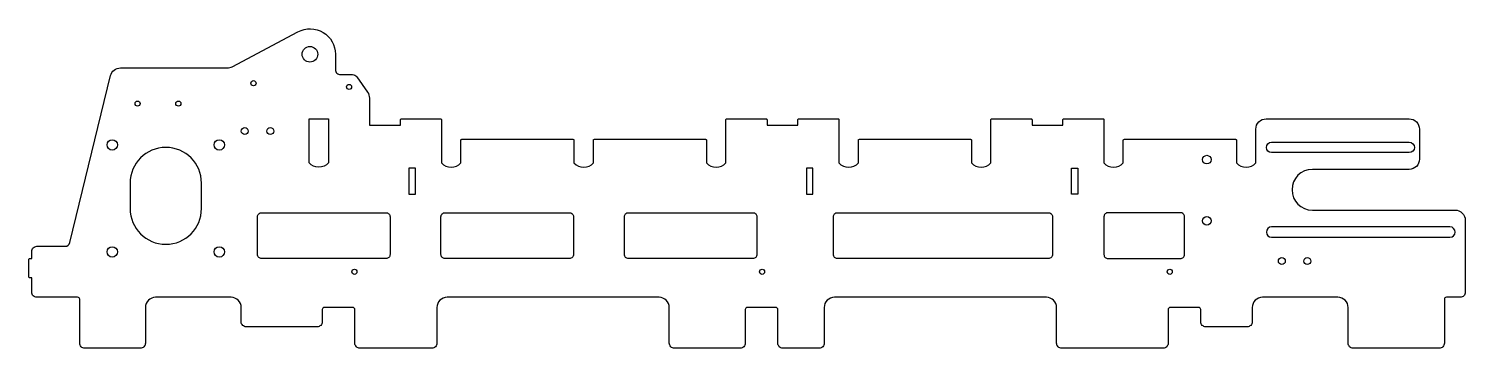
# Model space of a CAD drawing. Extents: x -1410 to 0, y -30 to 283.
import ezdxf

# ---------------------------------------------------------------- set-up
doc = ezdxf.new("R2010")
doc.units = 0

msp = doc.modelspace()

# ---------------------------------------------------------------- linework, layer by layer
at = {"layer": '1'}
for points in [[(0, 95.5), (0, 25, -0.414214), (-5, 20), (-18.5, 20, 0.414214), (-20.5, 18), (-20.5, -25, -0.414214), (-25.5, -30), (-109.9, -30, -0.414214), (-114.9, -25), (-114.9, 10, 0.414214), (-124.9, 20), (-199, 20, 0.414214), (-209, 10), (-209, -4, -0.414214), (-214, -9), (-254.5, -9, -0.414214), (-259.5, -4), (-259.5, 8, 0.414214), (-261.5, 10), (-289.5, 10, 0.414214), (-291.5, 8), (-291.5, -25, -0.414214), (-296.5, -30), (-396, -30, -0.414214), (-401, -25), (-401, 10, 0.414214), (-411, 20), (-619, 20, 0.414214), (-629, 10), (-629, -25, -0.414214), (-634, -30), (-669.5, -30, -0.414214), (-674.5, -25), (-674.5, 8, 0.414214), (-676.5, 10), (-704.5, 10, 0.414214), (-706.5, 8), (-706.5, -25, -0.414214), (-711.5, -30), (-776, -30, -0.414214), (-781, -25), (-781, 10, 0.414214), (-791, 20), (-999, 20, 0.414214), (-1009, 10), (-1009, -25, -0.414214), (-1014, -30), (-1084.5, -30, -0.414214), (-1089.5, -25), (-1089.5, 8, 0.414214), (-1091.5, 10), (-1119.5, 10, 0.414214), (-1121.5, 8), (-1121.5, -4, -0.414214), (-1126.5, -9), (-1196, -9, -0.414214), (-1201, -4), (-1201, 10, 0.414214), (-1211, 20), (-1285, 20, 0.414214), (-1295, 10), (-1295, -25, -0.414214), (-1300, -30), (-1354.5, -30, -0.414214), (-1359.5, -25), (-1359.5, 18, 0.414214), (-1361.5, 20), (-1401.5, 20, -0.414214), (-1406.5, 25), (-1406.5, 39), (-1408.5, 39, -0.414214), (-1409.5, 40), (-1409.5, 57, -0.414214), (-1408.5, 58), (-1406.5, 58), (-1406.5, 65, -0.414214), (-1401.5, 70), (-1373.9, 70, 0.345856), (-1369.1, 73.8), (-1329.2, 237.4, -0.345856), (-1319.5, 245), (-1214.6, 245, 0.122785), (-1209.9, 246.2), (-1145.3, 280.5, -0.565773), (-1108.6, 258.4), (-1108.6, 243.4, 0.414214), (-1103.6, 238.4), (-1091.7, 238.4, -0.244843), (-1087.6, 236.3), (-1077, 221.1, -0.153776), (-1075.2, 215.4), (-1075.2, 188.7), (-1044.8, 188.7), (-1044.8, 194, -0.414214), (-1043.8, 195), (-1005.5, 195, -0.414214), (-1004.5, 194), (-1004.5, 151.9, 0.460628), (-985.5, 151.9), (-985.5, 174, -0.414214), (-984.5, 175), (-875.5, 175, -0.414214), (-874.5, 174), (-874.5, 151.9, 0.460628), (-855.5, 151.9), (-855.5, 174, -0.414214), (-854.5, 175), (-745.5, 175, -0.414214), (-744.5, 174), (-744.5, 151.9, 0.460628), (-725.5, 151.9), (-725.5, 194, -0.414214), (-724.5, 195), (-686.1, 195, -0.414214), (-685.1, 194), (-685.1, 188.7), (-654.9, 188.7), (-654.9, 194, -0.414214), (-653.9, 195), (-615.5, 195, -0.414214), (-614.5, 194), (-614.5, 151.9, 0.460628), (-595.5, 151.9), (-595.5, 174, -0.414214), (-594.5, 175), (-485.5, 175, -0.414214), (-484.5, 174), (-484.5, 151.9, 0.460628), (-465.5, 151.9), (-465.5, 194, -0.414214), (-464.5, 195), (-426.1, 195, -0.414214), (-425.1, 194), (-425.1, 188.7), (-394.9, 188.7), (-394.9, 194, -0.414214), (-393.9, 195), (-355.5, 195, -0.414214), (-354.5, 194), (-354.5, 151.9, 0.460628), (-335.5, 151.9), (-335.5, 174, -0.414214), (-334.5, 175), (-225.5, 175, -0.414214), (-224.5, 174), (-224.5, 151.9, 0.460628), (-205.5, 151.9), (-205.5, 185, -0.414214), (-195.5, 195), (-55, 195, -0.414214), (-45, 185), (-45, 155.5, -0.414214), (-55, 145.5), (-150, 145.5, 1), (-150, 105.5), (-10, 105.5, -0.414214)], [(-1115.5, 195), (-1115.5, 151.9, -0.460628), (-1134.5, 151.9), (-1134.5, 195)], [(-55, 172.1, -1), (-55, 161.9), (-190, 161.9, -1), (-190, 172.1)], [(-1240, 132, 1), (-1310, 132), (-1310, 107, 1), (-1240, 107)], [(-1055, 99), (-1055, 62, -0.414214), (-1059, 58), (-1181, 58, -0.414214), (-1185, 62), (-1185, 99, -0.414214), (-1181, 103), (-1059, 103, -0.414214)], [(-875, 99), (-875, 62, -0.414214), (-879, 58), (-1001, 58, -0.414214), (-1005, 62), (-1005, 99, -0.414214), (-1001, 103), (-879, 103, -0.414214)], [(-695, 99), (-695, 62, -0.414214), (-699, 58), (-821, 58, -0.414214), (-825, 62), (-825, 99, -0.414214), (-821, 103), (-699, 103, -0.414214)], [(-405, 99), (-405, 62, -0.414214), (-409, 58), (-616, 58, -0.414214), (-620, 62), (-620, 99, -0.414214), (-616, 103), (-409, 103, -0.414214)], [(-275.5, 99, 0.414214), (-279.5, 103), (-350.5, 103, 0.414214), (-354.5, 99), (-354.5, 62, 0.414214), (-350.5, 58), (-279.5, 58, 0.414214), (-275.5, 62)], [(-15, 89.1), (-190, 89.1, 1), (-190, 78.9), (-15, 78.9, 1)]]:
    msp.add_lwpolyline(points, format="xyb", close=True, dxfattribs=at)
for points in [[(-1030, 146.5), (-1036.5, 146.5), (-1036.5, 121.3), (-1030, 121.3)], [(-640, 146.5), (-646.5, 146.5), (-646.5, 121.3), (-640, 121.3)], [(-380, 146.5), (-380, 121.3), (-386.4, 121.3), (-386.4, 146.5)]]:
    msp.add_lwpolyline(points, close=True, dxfattribs=at)
for centre, radius in [((-1133.6, 258.4), 7.65), ((-1189, 230), 2.5), ((-1095.2, 226.3), 2.5), ((-1302.7, 210), 2.5), ((-1262.7, 210), 2.5), ((-1197.5, 183), 3.4), ((-1172.5, 183), 3.4), ((-1327.5, 169.5), 5.1), ((-1222.5, 169.5), 5.1), ((-253.5, 155), 4.25), ((-253.5, 95), 4.25), ((-1327.5, 64.5), 5.1), ((-1222.5, 64.5), 5.1), ((-180, 55.5), 3.4), ((-155, 55.5), 3.4), ((-1090, 45), 2.5), ((-690, 45), 2.5), ((-290, 45), 2.5)]:
    msp.add_circle(centre, radius, dxfattribs=at)

doc.saveas('drawing.dxf')
